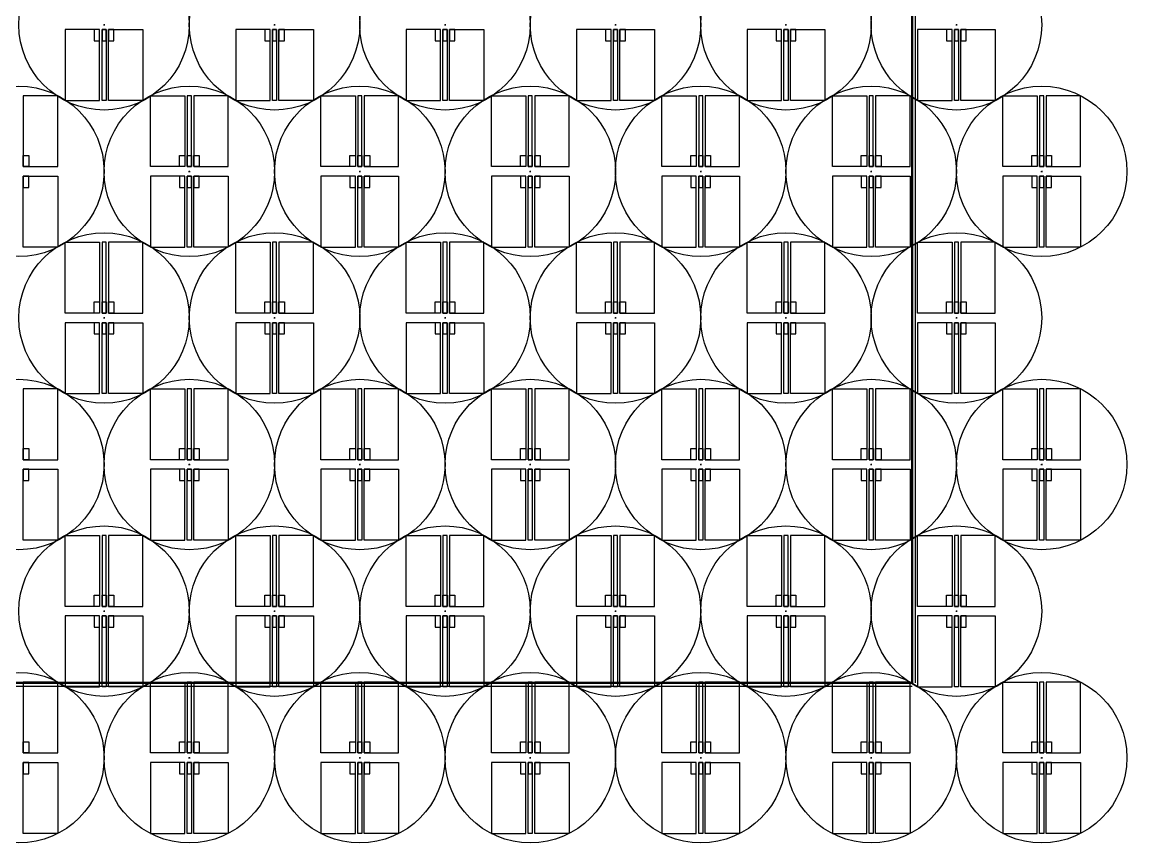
# Model space of a CAD drawing. Extents: x 1705 to 2425, y 722 to 1043.
# Drawn here: x 2263.1 to 2425.1, y 773.9 to 894.3 of the extents above; entities that cross this region are included whole.
import ezdxf

# ---------------------------------------------------------------- set-up
doc = ezdxf.new("R2010")
doc.units = 0
doc.header["$LTSCALE"] = 0.2
for name, color, linetype in [('Bemassung', 5, 'CONTINUOUS'), ('Layout', 7, 'CONTINUOUS'), ('Platine', 6, 'CONTINUOUS')]:
    doc.layers.add(name, color=color, linetype=linetype)

msp = doc.modelspace()

# ---------------------------------------------------------------- linework, layer by layer
at = {"layer": 'Bemassung'}
for centre in [(2275.1, 893.9), (2300.1, 893.9), (2325.1, 893.9), (2350.1, 893.9), (2375.1, 893.9), (2400.1, 893.9), (2262.6, 872.4), (2287.6, 872.4), (2312.6, 872.4), (2337.6, 872.4), (2362.6, 872.4), (2387.6, 872.4), (2412.6, 872.4), (2275.1, 850.9), (2300.1, 850.9), (2325.1, 850.9), (2350.1, 850.9), (2375.1, 850.9), (2400.1, 850.9), (2262.6, 829.4), (2287.6, 829.4), (2312.6, 829.4), (2337.6, 829.4), (2362.6, 829.4), (2387.6, 829.4), (2412.6, 829.4), (2275.1, 807.9), (2300.1, 807.9), (2325.1, 807.9), (2350.1, 807.9), (2375.1, 807.9), (2400.1, 807.9), (2262.6, 786.4), (2287.6, 786.4), (2312.6, 786.4), (2337.6, 786.4), (2362.6, 786.4), (2387.6, 786.4), (2412.6, 786.4)]:
    msp.add_circle(centre, 12.5, dxfattribs=at)
at = {"layer": 'Layout'}
for p, q in [((2275, 893.9), (2275.2, 893.9)), ((2275.1, 894), (2275.1, 893.8)), ((2300, 893.9), (2300.2, 893.9)), ((2300.1, 894), (2300.1, 893.8)), ((2325, 893.9), (2325.2, 893.9)), ((2325.1, 894), (2325.1, 893.8)), ((2350, 893.9), (2350.2, 893.9)), ((2350.1, 894), (2350.1, 893.8)), ((2375, 893.9), (2375.2, 893.9)), ((2375.1, 894), (2375.1, 893.8)), ((2400, 893.9), (2400.2, 893.9)), ((2400.1, 894), (2400.1, 893.8)), ((2287.5, 872.4), (2287.7, 872.4)), ((2287.6, 872.5), (2287.6, 872.3)), ((2312.5, 872.4), (2312.7, 872.4)), ((2312.6, 872.5), (2312.6, 872.3)), ((2337.5, 872.4), (2337.7, 872.4)), ((2337.6, 872.5), (2337.6, 872.3)), ((2362.5, 872.4), (2362.7, 872.4)), ((2362.6, 872.5), (2362.6, 872.3)), ((2387.5, 872.4), (2387.7, 872.4)), ((2387.6, 872.5), (2387.6, 872.3)), ((2412.5, 872.4), (2412.7, 872.4)), ((2412.6, 872.5), (2412.6, 872.3)), ((2275, 850.9), (2275.2, 850.9)), ((2275.1, 851), (2275.1, 850.8)), ((2300, 850.9), (2300.2, 850.9)), ((2300.1, 851), (2300.1, 850.8)), ((2325, 850.9), (2325.2, 850.9)), ((2325.1, 851), (2325.1, 850.8)), ((2350, 850.9), (2350.2, 850.9)), ((2350.1, 851), (2350.1, 850.8)), ((2375, 850.9), (2375.2, 850.9)), ((2375.1, 851), (2375.1, 850.8)), ((2400, 850.9), (2400.2, 850.9)), ((2400.1, 851), (2400.1, 850.8)), ((2287.5, 829.4), (2287.7, 829.4)), ((2287.6, 829.5), (2287.6, 829.3)), ((2312.5, 829.4), (2312.7, 829.4)), ((2312.6, 829.5), (2312.6, 829.3)), ((2337.5, 829.4), (2337.7, 829.4)), ((2337.6, 829.5), (2337.6, 829.3)), ((2362.5, 829.4), (2362.7, 829.4)), ((2362.6, 829.5), (2362.6, 829.3)), ((2387.5, 829.4), (2387.7, 829.4)), ((2387.6, 829.5), (2387.6, 829.3)), ((2412.5, 829.4), (2412.7, 829.4)), ((2412.6, 829.5), (2412.6, 829.3)), ((2275, 807.9), (2275.2, 807.9)), ((2275.1, 808), (2275.1, 807.8)), ((2300, 807.9), (2300.2, 807.9)), ((2300.1, 808), (2300.1, 807.8)), ((2325, 807.9), (2325.2, 807.9)), ((2325.1, 808), (2325.1, 807.8)), ((2350, 807.9), (2350.2, 807.9)), ((2350.1, 808), (2350.1, 807.8)), ((2375, 807.9), (2375.2, 807.9)), ((2375.1, 808), (2375.1, 807.8)), ((2400, 807.9), (2400.2, 807.9)), ((2400.1, 808), (2400.1, 807.8)), ((2287.5, 786.4), (2287.7, 786.4)), ((2287.6, 786.5), (2287.6, 786.3)), ((2312.5, 786.4), (2312.7, 786.4)), ((2312.6, 786.5), (2312.6, 786.3)), ((2337.5, 786.4), (2337.7, 786.4)), ((2337.6, 786.5), (2337.6, 786.3)), ((2362.5, 786.4), (2362.7, 786.4)), ((2362.6, 786.5), (2362.6, 786.3)), ((2387.5, 786.4), (2387.7, 786.4)), ((2387.6, 786.5), (2387.6, 786.3)), ((2412.5, 786.4), (2412.7, 786.4)), ((2412.6, 786.5), (2412.6, 786.3))]:
    msp.add_line(p, q, dxfattribs=at)
for points in [[(2274.45, 893.2), (2269.4, 893.2), (2269.4, 882.8), (2274.45, 882.8)], [(2273.65, 891.55), (2274.45, 891.55), (2274.45, 893.2), (2273.65, 893.2)], [(2274.8, 891.55), (2275.4, 891.55), (2275.4, 893.2), (2274.8, 893.2)], [(2274.8, 893.2), (2275.4, 893.2), (2275.4, 882.8), (2274.8, 882.8)], [(2275.75, 891.55), (2276.55, 891.55), (2276.55, 893.2), (2275.75, 893.2)], [(2275.75, 893.2), (2280.8, 893.2), (2280.8, 882.8), (2275.75, 882.8)], [(2299.45, 893.2), (2294.4, 893.2), (2294.4, 882.8), (2299.45, 882.8)], [(2298.65, 891.55), (2299.45, 891.55), (2299.45, 893.2), (2298.65, 893.2)], [(2299.8, 891.55), (2300.4, 891.55), (2300.4, 893.2), (2299.8, 893.2)], [(2299.8, 893.2), (2300.4, 893.2), (2300.4, 882.8), (2299.8, 882.8)], [(2300.75, 891.55), (2301.55, 891.55), (2301.55, 893.2), (2300.75, 893.2)], [(2300.75, 893.2), (2305.8, 893.2), (2305.8, 882.8), (2300.75, 882.8)], [(2324.45, 893.2), (2319.4, 893.2), (2319.4, 882.8), (2324.45, 882.8)], [(2323.65, 891.55), (2324.45, 891.55), (2324.45, 893.2), (2323.65, 893.2)], [(2324.8, 891.55), (2325.4, 891.55), (2325.4, 893.2), (2324.8, 893.2)], [(2324.8, 893.2), (2325.4, 893.2), (2325.4, 882.8), (2324.8, 882.8)], [(2325.75, 891.55), (2326.55, 891.55), (2326.55, 893.2), (2325.75, 893.2)], [(2325.75, 893.2), (2330.8, 893.2), (2330.8, 882.8), (2325.75, 882.8)], [(2349.45, 893.2), (2344.4, 893.2), (2344.4, 882.8), (2349.45, 882.8)], [(2348.65, 891.55), (2349.45, 891.55), (2349.45, 893.2), (2348.65, 893.2)], [(2349.8, 891.55), (2350.4, 891.55), (2350.4, 893.2), (2349.8, 893.2)], [(2349.8, 893.2), (2350.4, 893.2), (2350.4, 882.8), (2349.8, 882.8)], [(2350.75, 891.55), (2351.55, 891.55), (2351.55, 893.2), (2350.75, 893.2)], [(2350.75, 893.2), (2355.8, 893.2), (2355.8, 882.8), (2350.75, 882.8)], [(2374.45, 893.2), (2369.4, 893.2), (2369.4, 882.8), (2374.45, 882.8)], [(2373.65, 891.55), (2374.45, 891.55), (2374.45, 893.2), (2373.65, 893.2)], [(2374.8, 891.55), (2375.4, 891.55), (2375.4, 893.2), (2374.8, 893.2)], [(2374.8, 893.2), (2375.4, 893.2), (2375.4, 882.8), (2374.8, 882.8)], [(2375.75, 891.55), (2376.55, 891.55), (2376.55, 893.2), (2375.75, 893.2)], [(2375.75, 893.2), (2380.8, 893.2), (2380.8, 882.8), (2375.75, 882.8)], [(2399.45, 893.2), (2394.4, 893.2), (2394.4, 882.8), (2399.45, 882.8)], [(2398.65, 891.55), (2399.45, 891.55), (2399.45, 893.2), (2398.65, 893.2)], [(2399.8, 891.55), (2400.4, 891.55), (2400.4, 893.2), (2399.8, 893.2)], [(2399.8, 893.2), (2400.4, 893.2), (2400.4, 882.8), (2399.8, 882.8)], [(2400.75, 891.55), (2401.55, 891.55), (2401.55, 893.2), (2400.75, 893.2)], [(2400.75, 893.2), (2405.8, 893.2), (2405.8, 882.8), (2400.75, 882.8)], [(2263.25, 873.1), (2268.3, 873.1), (2268.3, 883.5), (2263.25, 883.5)], [(2286.95, 873.1), (2281.9, 873.1), (2281.9, 883.5), (2286.95, 883.5)], [(2287.3, 873.1), (2287.9, 873.1), (2287.9, 883.5), (2287.3, 883.5)], [(2288.25, 873.1), (2293.3, 873.1), (2293.3, 883.5), (2288.25, 883.5)], [(2311.95, 873.1), (2306.9, 873.1), (2306.9, 883.5), (2311.95, 883.5)], [(2312.3, 873.1), (2312.9, 873.1), (2312.9, 883.5), (2312.3, 883.5)], [(2313.25, 873.1), (2318.3, 873.1), (2318.3, 883.5), (2313.25, 883.5)], [(2336.95, 873.1), (2331.9, 873.1), (2331.9, 883.5), (2336.95, 883.5)], [(2337.3, 873.1), (2337.9, 873.1), (2337.9, 883.5), (2337.3, 883.5)], [(2338.25, 873.1), (2343.3, 873.1), (2343.3, 883.5), (2338.25, 883.5)], [(2361.95, 873.1), (2356.9, 873.1), (2356.9, 883.5), (2361.95, 883.5)], [(2362.3, 873.1), (2362.9, 873.1), (2362.9, 883.5), (2362.3, 883.5)], [(2363.25, 873.1), (2368.3, 873.1), (2368.3, 883.5), (2363.25, 883.5)], [(2386.95, 873.1), (2381.9, 873.1), (2381.9, 883.5), (2386.95, 883.5)], [(2387.3, 873.1), (2387.9, 873.1), (2387.9, 883.5), (2387.3, 883.5)], [(2388.25, 873.1), (2393.3, 873.1), (2393.3, 883.5), (2388.25, 883.5)], [(2411.95, 873.1), (2406.9, 873.1), (2406.9, 883.5), (2411.95, 883.5)], [(2412.3, 873.1), (2412.9, 873.1), (2412.9, 883.5), (2412.3, 883.5)], [(2413.25, 873.1), (2418.3, 873.1), (2418.3, 883.5), (2413.25, 883.5)], [(2263.25, 874.75), (2264.05, 874.75), (2264.05, 873.1), (2263.25, 873.1)], [(2286.15, 874.75), (2286.95, 874.75), (2286.95, 873.1), (2286.15, 873.1)], [(2287.3, 874.75), (2287.9, 874.75), (2287.9, 873.1), (2287.3, 873.1)], [(2288.25, 874.75), (2289.05, 874.75), (2289.05, 873.1), (2288.25, 873.1)], [(2311.15, 874.75), (2311.95, 874.75), (2311.95, 873.1), (2311.15, 873.1)], [(2312.3, 874.75), (2312.9, 874.75), (2312.9, 873.1), (2312.3, 873.1)], [(2313.25, 874.75), (2314.05, 874.75), (2314.05, 873.1), (2313.25, 873.1)], [(2336.15, 874.75), (2336.95, 874.75), (2336.95, 873.1), (2336.15, 873.1)], [(2337.3, 874.75), (2337.9, 874.75), (2337.9, 873.1), (2337.3, 873.1)], [(2338.25, 874.75), (2339.05, 874.75), (2339.05, 873.1), (2338.25, 873.1)], [(2361.15, 874.75), (2361.95, 874.75), (2361.95, 873.1), (2361.15, 873.1)], [(2362.3, 874.75), (2362.9, 874.75), (2362.9, 873.1), (2362.3, 873.1)], [(2363.25, 874.75), (2364.05, 874.75), (2364.05, 873.1), (2363.25, 873.1)], [(2386.15, 874.75), (2386.95, 874.75), (2386.95, 873.1), (2386.15, 873.1)], [(2387.3, 874.75), (2387.9, 874.75), (2387.9, 873.1), (2387.3, 873.1)], [(2388.25, 874.75), (2389.05, 874.75), (2389.05, 873.1), (2388.25, 873.1)], [(2411.15, 874.75), (2411.95, 874.75), (2411.95, 873.1), (2411.15, 873.1)], [(2412.3, 874.75), (2412.9, 874.75), (2412.9, 873.1), (2412.3, 873.1)], [(2413.25, 874.75), (2414.05, 874.75), (2414.05, 873.1), (2413.25, 873.1)], [(2263.25, 870.05), (2264.05, 870.05), (2264.05, 871.7), (2263.25, 871.7)], [(2263.25, 871.7), (2268.3, 871.7), (2268.3, 861.3), (2263.25, 861.3)], [(2286.95, 871.7), (2281.9, 871.7), (2281.9, 861.3), (2286.95, 861.3)], [(2286.15, 870.05), (2286.95, 870.05), (2286.95, 871.7), (2286.15, 871.7)], [(2287.3, 870.05), (2287.9, 870.05), (2287.9, 871.7), (2287.3, 871.7)], [(2287.3, 871.7), (2287.9, 871.7), (2287.9, 861.3), (2287.3, 861.3)], [(2288.25, 870.05), (2289.05, 870.05), (2289.05, 871.7), (2288.25, 871.7)], [(2288.25, 871.7), (2293.3, 871.7), (2293.3, 861.3), (2288.25, 861.3)], [(2311.95, 871.7), (2306.9, 871.7), (2306.9, 861.3), (2311.95, 861.3)], [(2311.15, 870.05), (2311.95, 870.05), (2311.95, 871.7), (2311.15, 871.7)], [(2312.3, 870.05), (2312.9, 870.05), (2312.9, 871.7), (2312.3, 871.7)], [(2312.3, 871.7), (2312.9, 871.7), (2312.9, 861.3), (2312.3, 861.3)], [(2313.25, 870.05), (2314.05, 870.05), (2314.05, 871.7), (2313.25, 871.7)], [(2313.25, 871.7), (2318.3, 871.7), (2318.3, 861.3), (2313.25, 861.3)], [(2336.95, 871.7), (2331.9, 871.7), (2331.9, 861.3), (2336.95, 861.3)], [(2336.15, 870.05), (2336.95, 870.05), (2336.95, 871.7), (2336.15, 871.7)], [(2337.3, 870.05), (2337.9, 870.05), (2337.9, 871.7), (2337.3, 871.7)], [(2337.3, 871.7), (2337.9, 871.7), (2337.9, 861.3), (2337.3, 861.3)], [(2338.25, 870.05), (2339.05, 870.05), (2339.05, 871.7), (2338.25, 871.7)], [(2338.25, 871.7), (2343.3, 871.7), (2343.3, 861.3), (2338.25, 861.3)], [(2361.95, 871.7), (2356.9, 871.7), (2356.9, 861.3), (2361.95, 861.3)], [(2361.15, 870.05), (2361.95, 870.05), (2361.95, 871.7), (2361.15, 871.7)], [(2362.3, 870.05), (2362.9, 870.05), (2362.9, 871.7), (2362.3, 871.7)], [(2362.3, 871.7), (2362.9, 871.7), (2362.9, 861.3), (2362.3, 861.3)], [(2363.25, 870.05), (2364.05, 870.05), (2364.05, 871.7), (2363.25, 871.7)], [(2363.25, 871.7), (2368.3, 871.7), (2368.3, 861.3), (2363.25, 861.3)], [(2386.95, 871.7), (2381.9, 871.7), (2381.9, 861.3), (2386.95, 861.3)], [(2386.15, 870.05), (2386.95, 870.05), (2386.95, 871.7), (2386.15, 871.7)], [(2387.3, 870.05), (2387.9, 870.05), (2387.9, 871.7), (2387.3, 871.7)], [(2387.3, 871.7), (2387.9, 871.7), (2387.9, 861.3), (2387.3, 861.3)], [(2388.25, 870.05), (2389.05, 870.05), (2389.05, 871.7), (2388.25, 871.7)], [(2388.25, 871.7), (2393.3, 871.7), (2393.3, 861.3), (2388.25, 861.3)], [(2411.95, 871.7), (2406.9, 871.7), (2406.9, 861.3), (2411.95, 861.3)], [(2411.15, 870.05), (2411.95, 870.05), (2411.95, 871.7), (2411.15, 871.7)], [(2412.3, 870.05), (2412.9, 870.05), (2412.9, 871.7), (2412.3, 871.7)], [(2412.3, 871.7), (2412.9, 871.7), (2412.9, 861.3), (2412.3, 861.3)], [(2413.25, 870.05), (2414.05, 870.05), (2414.05, 871.7), (2413.25, 871.7)], [(2413.25, 871.7), (2418.3, 871.7), (2418.3, 861.3), (2413.25, 861.3)], [(2274.45, 851.6), (2269.4, 851.6), (2269.4, 862), (2274.45, 862)], [(2274.8, 851.6), (2275.4, 851.6), (2275.4, 862), (2274.8, 862)], [(2275.75, 851.6), (2280.8, 851.6), (2280.8, 862), (2275.75, 862)], [(2299.45, 851.6), (2294.4, 851.6), (2294.4, 862), (2299.45, 862)], [(2299.8, 851.6), (2300.4, 851.6), (2300.4, 862), (2299.8, 862)], [(2300.75, 851.6), (2305.8, 851.6), (2305.8, 862), (2300.75, 862)], [(2324.45, 851.6), (2319.4, 851.6), (2319.4, 862), (2324.45, 862)], [(2324.8, 851.6), (2325.4, 851.6), (2325.4, 862), (2324.8, 862)], [(2325.75, 851.6), (2330.8, 851.6), (2330.8, 862), (2325.75, 862)], [(2349.45, 851.6), (2344.4, 851.6), (2344.4, 862), (2349.45, 862)], [(2349.8, 851.6), (2350.4, 851.6), (2350.4, 862), (2349.8, 862)], [(2350.75, 851.6), (2355.8, 851.6), (2355.8, 862), (2350.75, 862)], [(2374.45, 851.6), (2369.4, 851.6), (2369.4, 862), (2374.45, 862)], [(2374.8, 851.6), (2375.4, 851.6), (2375.4, 862), (2374.8, 862)], [(2375.75, 851.6), (2380.8, 851.6), (2380.8, 862), (2375.75, 862)], [(2399.45, 851.6), (2394.4, 851.6), (2394.4, 862), (2399.45, 862)], [(2399.8, 851.6), (2400.4, 851.6), (2400.4, 862), (2399.8, 862)], [(2400.75, 851.6), (2405.8, 851.6), (2405.8, 862), (2400.75, 862)], [(2273.65, 853.25), (2274.45, 853.25), (2274.45, 851.6), (2273.65, 851.6)], [(2274.8, 853.25), (2275.4, 853.25), (2275.4, 851.6), (2274.8, 851.6)], [(2275.75, 853.25), (2276.55, 853.25), (2276.55, 851.6), (2275.75, 851.6)], [(2298.65, 853.25), (2299.45, 853.25), (2299.45, 851.6), (2298.65, 851.6)], [(2299.8, 853.25), (2300.4, 853.25), (2300.4, 851.6), (2299.8, 851.6)], [(2300.75, 853.25), (2301.55, 853.25), (2301.55, 851.6), (2300.75, 851.6)], [(2323.65, 853.25), (2324.45, 853.25), (2324.45, 851.6), (2323.65, 851.6)], [(2324.8, 853.25), (2325.4, 853.25), (2325.4, 851.6), (2324.8, 851.6)], [(2325.75, 853.25), (2326.55, 853.25), (2326.55, 851.6), (2325.75, 851.6)], [(2348.65, 853.25), (2349.45, 853.25), (2349.45, 851.6), (2348.65, 851.6)], [(2349.8, 853.25), (2350.4, 853.25), (2350.4, 851.6), (2349.8, 851.6)], [(2350.75, 853.25), (2351.55, 853.25), (2351.55, 851.6), (2350.75, 851.6)], [(2373.65, 853.25), (2374.45, 853.25), (2374.45, 851.6), (2373.65, 851.6)], [(2374.8, 853.25), (2375.4, 853.25), (2375.4, 851.6), (2374.8, 851.6)], [(2375.75, 853.25), (2376.55, 853.25), (2376.55, 851.6), (2375.75, 851.6)], [(2398.65, 853.25), (2399.45, 853.25), (2399.45, 851.6), (2398.65, 851.6)], [(2399.8, 853.25), (2400.4, 853.25), (2400.4, 851.6), (2399.8, 851.6)], [(2400.75, 853.25), (2401.55, 853.25), (2401.55, 851.6), (2400.75, 851.6)], [(2274.45, 850.2), (2269.4, 850.2), (2269.4, 839.8), (2274.45, 839.8)], [(2273.65, 848.55), (2274.45, 848.55), (2274.45, 850.2), (2273.65, 850.2)], [(2274.8, 848.55), (2275.4, 848.55), (2275.4, 850.2), (2274.8, 850.2)], [(2274.8, 850.2), (2275.4, 850.2), (2275.4, 839.8), (2274.8, 839.8)], [(2275.75, 848.55), (2276.55, 848.55), (2276.55, 850.2), (2275.75, 850.2)], [(2275.75, 850.2), (2280.8, 850.2), (2280.8, 839.8), (2275.75, 839.8)], [(2299.45, 850.2), (2294.4, 850.2), (2294.4, 839.8), (2299.45, 839.8)], [(2298.65, 848.55), (2299.45, 848.55), (2299.45, 850.2), (2298.65, 850.2)], [(2299.8, 848.55), (2300.4, 848.55), (2300.4, 850.2), (2299.8, 850.2)], [(2299.8, 850.2), (2300.4, 850.2), (2300.4, 839.8), (2299.8, 839.8)], [(2300.75, 848.55), (2301.55, 848.55), (2301.55, 850.2), (2300.75, 850.2)], [(2300.75, 850.2), (2305.8, 850.2), (2305.8, 839.8), (2300.75, 839.8)], [(2324.45, 850.2), (2319.4, 850.2), (2319.4, 839.8), (2324.45, 839.8)], [(2323.65, 848.55), (2324.45, 848.55), (2324.45, 850.2), (2323.65, 850.2)], [(2324.8, 848.55), (2325.4, 848.55), (2325.4, 850.2), (2324.8, 850.2)], [(2324.8, 850.2), (2325.4, 850.2), (2325.4, 839.8), (2324.8, 839.8)], [(2325.75, 848.55), (2326.55, 848.55), (2326.55, 850.2), (2325.75, 850.2)], [(2325.75, 850.2), (2330.8, 850.2), (2330.8, 839.8), (2325.75, 839.8)], [(2349.45, 850.2), (2344.4, 850.2), (2344.4, 839.8), (2349.45, 839.8)], [(2348.65, 848.55), (2349.45, 848.55), (2349.45, 850.2), (2348.65, 850.2)], [(2349.8, 848.55), (2350.4, 848.55), (2350.4, 850.2), (2349.8, 850.2)], [(2349.8, 850.2), (2350.4, 850.2), (2350.4, 839.8), (2349.8, 839.8)], [(2350.75, 848.55), (2351.55, 848.55), (2351.55, 850.2), (2350.75, 850.2)], [(2350.75, 850.2), (2355.8, 850.2), (2355.8, 839.8), (2350.75, 839.8)], [(2374.45, 850.2), (2369.4, 850.2), (2369.4, 839.8), (2374.45, 839.8)], [(2373.65, 848.55), (2374.45, 848.55), (2374.45, 850.2), (2373.65, 850.2)], [(2374.8, 848.55), (2375.4, 848.55), (2375.4, 850.2), (2374.8, 850.2)], [(2374.8, 850.2), (2375.4, 850.2), (2375.4, 839.8), (2374.8, 839.8)], [(2375.75, 848.55), (2376.55, 848.55), (2376.55, 850.2), (2375.75, 850.2)], [(2375.75, 850.2), (2380.8, 850.2), (2380.8, 839.8), (2375.75, 839.8)], [(2399.45, 850.2), (2394.4, 850.2), (2394.4, 839.8), (2399.45, 839.8)], [(2398.65, 848.55), (2399.45, 848.55), (2399.45, 850.2), (2398.65, 850.2)], [(2399.8, 848.55), (2400.4, 848.55), (2400.4, 850.2), (2399.8, 850.2)], [(2399.8, 850.2), (2400.4, 850.2), (2400.4, 839.8), (2399.8, 839.8)], [(2400.75, 848.55), (2401.55, 848.55), (2401.55, 850.2), (2400.75, 850.2)], [(2400.75, 850.2), (2405.8, 850.2), (2405.8, 839.8), (2400.75, 839.8)], [(2263.25, 830.1), (2268.3, 830.1), (2268.3, 840.5), (2263.25, 840.5)], [(2286.95, 830.1), (2281.9, 830.1), (2281.9, 840.5), (2286.95, 840.5)], [(2287.3, 830.1), (2287.9, 830.1), (2287.9, 840.5), (2287.3, 840.5)], [(2288.25, 830.1), (2293.3, 830.1), (2293.3, 840.5), (2288.25, 840.5)], [(2311.95, 830.1), (2306.9, 830.1), (2306.9, 840.5), (2311.95, 840.5)], [(2312.3, 830.1), (2312.9, 830.1), (2312.9, 840.5), (2312.3, 840.5)], [(2313.25, 830.1), (2318.3, 830.1), (2318.3, 840.5), (2313.25, 840.5)], [(2336.95, 830.1), (2331.9, 830.1), (2331.9, 840.5), (2336.95, 840.5)], [(2337.3, 830.1), (2337.9, 830.1), (2337.9, 840.5), (2337.3, 840.5)], [(2338.25, 830.1), (2343.3, 830.1), (2343.3, 840.5), (2338.25, 840.5)], [(2361.95, 830.1), (2356.9, 830.1), (2356.9, 840.5), (2361.95, 840.5)], [(2362.3, 830.1), (2362.9, 830.1), (2362.9, 840.5), (2362.3, 840.5)], [(2363.25, 830.1), (2368.3, 830.1), (2368.3, 840.5), (2363.25, 840.5)], [(2386.95, 830.1), (2381.9, 830.1), (2381.9, 840.5), (2386.95, 840.5)], [(2387.3, 830.1), (2387.9, 830.1), (2387.9, 840.5), (2387.3, 840.5)], [(2388.25, 830.1), (2393.3, 830.1), (2393.3, 840.5), (2388.25, 840.5)], [(2411.95, 830.1), (2406.9, 830.1), (2406.9, 840.5), (2411.95, 840.5)], [(2412.3, 830.1), (2412.9, 830.1), (2412.9, 840.5), (2412.3, 840.5)], [(2413.25, 830.1), (2418.3, 830.1), (2418.3, 840.5), (2413.25, 840.5)], [(2263.25, 831.75), (2264.05, 831.75), (2264.05, 830.1), (2263.25, 830.1)], [(2286.15, 831.75), (2286.95, 831.75), (2286.95, 830.1), (2286.15, 830.1)], [(2287.3, 831.75), (2287.9, 831.75), (2287.9, 830.1), (2287.3, 830.1)], [(2288.25, 831.75), (2289.05, 831.75), (2289.05, 830.1), (2288.25, 830.1)], [(2311.15, 831.75), (2311.95, 831.75), (2311.95, 830.1), (2311.15, 830.1)], [(2312.3, 831.75), (2312.9, 831.75), (2312.9, 830.1), (2312.3, 830.1)], [(2313.25, 831.75), (2314.05, 831.75), (2314.05, 830.1), (2313.25, 830.1)], [(2336.15, 831.75), (2336.95, 831.75), (2336.95, 830.1), (2336.15, 830.1)], [(2337.3, 831.75), (2337.9, 831.75), (2337.9, 830.1), (2337.3, 830.1)], [(2338.25, 831.75), (2339.05, 831.75), (2339.05, 830.1), (2338.25, 830.1)], [(2361.15, 831.75), (2361.95, 831.75), (2361.95, 830.1), (2361.15, 830.1)], [(2362.3, 831.75), (2362.9, 831.75), (2362.9, 830.1), (2362.3, 830.1)], [(2363.25, 831.75), (2364.05, 831.75), (2364.05, 830.1), (2363.25, 830.1)], [(2386.15, 831.75), (2386.95, 831.75), (2386.95, 830.1), (2386.15, 830.1)], [(2387.3, 831.75), (2387.9, 831.75), (2387.9, 830.1), (2387.3, 830.1)], [(2388.25, 831.75), (2389.05, 831.75), (2389.05, 830.1), (2388.25, 830.1)], [(2411.15, 831.75), (2411.95, 831.75), (2411.95, 830.1), (2411.15, 830.1)], [(2412.3, 831.75), (2412.9, 831.75), (2412.9, 830.1), (2412.3, 830.1)], [(2413.25, 831.75), (2414.05, 831.75), (2414.05, 830.1), (2413.25, 830.1)], [(2263.25, 827.05), (2264.05, 827.05), (2264.05, 828.7), (2263.25, 828.7)], [(2263.25, 828.7), (2268.3, 828.7), (2268.3, 818.3), (2263.25, 818.3)], [(2286.95, 828.7), (2281.9, 828.7), (2281.9, 818.3), (2286.95, 818.3)], [(2286.15, 827.05), (2286.95, 827.05), (2286.95, 828.7), (2286.15, 828.7)], [(2287.3, 827.05), (2287.9, 827.05), (2287.9, 828.7), (2287.3, 828.7)], [(2287.3, 828.7), (2287.9, 828.7), (2287.9, 818.3), (2287.3, 818.3)], [(2288.25, 827.05), (2289.05, 827.05), (2289.05, 828.7), (2288.25, 828.7)], [(2288.25, 828.7), (2293.3, 828.7), (2293.3, 818.3), (2288.25, 818.3)], [(2311.95, 828.7), (2306.9, 828.7), (2306.9, 818.3), (2311.95, 818.3)], [(2311.15, 827.05), (2311.95, 827.05), (2311.95, 828.7), (2311.15, 828.7)], [(2312.3, 827.05), (2312.9, 827.05), (2312.9, 828.7), (2312.3, 828.7)], [(2312.3, 828.7), (2312.9, 828.7), (2312.9, 818.3), (2312.3, 818.3)], [(2313.25, 827.05), (2314.05, 827.05), (2314.05, 828.7), (2313.25, 828.7)], [(2313.25, 828.7), (2318.3, 828.7), (2318.3, 818.3), (2313.25, 818.3)], [(2336.95, 828.7), (2331.9, 828.7), (2331.9, 818.3), (2336.95, 818.3)], [(2336.15, 827.05), (2336.95, 827.05), (2336.95, 828.7), (2336.15, 828.7)], [(2337.3, 827.05), (2337.9, 827.05), (2337.9, 828.7), (2337.3, 828.7)], [(2337.3, 828.7), (2337.9, 828.7), (2337.9, 818.3), (2337.3, 818.3)], [(2338.25, 827.05), (2339.05, 827.05), (2339.05, 828.7), (2338.25, 828.7)], [(2338.25, 828.7), (2343.3, 828.7), (2343.3, 818.3), (2338.25, 818.3)], [(2361.95, 828.7), (2356.9, 828.7), (2356.9, 818.3), (2361.95, 818.3)], [(2361.15, 827.05), (2361.95, 827.05), (2361.95, 828.7), (2361.15, 828.7)], [(2362.3, 827.05), (2362.9, 827.05), (2362.9, 828.7), (2362.3, 828.7)], [(2362.3, 828.7), (2362.9, 828.7), (2362.9, 818.3), (2362.3, 818.3)], [(2363.25, 827.05), (2364.05, 827.05), (2364.05, 828.7), (2363.25, 828.7)], [(2363.25, 828.7), (2368.3, 828.7), (2368.3, 818.3), (2363.25, 818.3)], [(2386.95, 828.7), (2381.9, 828.7), (2381.9, 818.3), (2386.95, 818.3)], [(2386.15, 827.05), (2386.95, 827.05), (2386.95, 828.7), (2386.15, 828.7)], [(2387.3, 827.05), (2387.9, 827.05), (2387.9, 828.7), (2387.3, 828.7)], [(2387.3, 828.7), (2387.9, 828.7), (2387.9, 818.3), (2387.3, 818.3)], [(2388.25, 827.05), (2389.05, 827.05), (2389.05, 828.7), (2388.25, 828.7)], [(2388.25, 828.7), (2393.3, 828.7), (2393.3, 818.3), (2388.25, 818.3)], [(2411.95, 828.7), (2406.9, 828.7), (2406.9, 818.3), (2411.95, 818.3)], [(2411.15, 827.05), (2411.95, 827.05), (2411.95, 828.7), (2411.15, 828.7)], [(2412.3, 827.05), (2412.9, 827.05), (2412.9, 828.7), (2412.3, 828.7)], [(2412.3, 828.7), (2412.9, 828.7), (2412.9, 818.3), (2412.3, 818.3)], [(2413.25, 827.05), (2414.05, 827.05), (2414.05, 828.7), (2413.25, 828.7)], [(2413.25, 828.7), (2418.3, 828.7), (2418.3, 818.3), (2413.25, 818.3)], [(2274.45, 808.6), (2269.4, 808.6), (2269.4, 819), (2274.45, 819)], [(2274.8, 808.6), (2275.4, 808.6), (2275.4, 819), (2274.8, 819)], [(2275.75, 808.6), (2280.8, 808.6), (2280.8, 819), (2275.75, 819)], [(2299.45, 808.6), (2294.4, 808.6), (2294.4, 819), (2299.45, 819)], [(2299.8, 808.6), (2300.4, 808.6), (2300.4, 819), (2299.8, 819)], [(2300.75, 808.6), (2305.8, 808.6), (2305.8, 819), (2300.75, 819)], [(2324.45, 808.6), (2319.4, 808.6), (2319.4, 819), (2324.45, 819)], [(2324.8, 808.6), (2325.4, 808.6), (2325.4, 819), (2324.8, 819)], [(2325.75, 808.6), (2330.8, 808.6), (2330.8, 819), (2325.75, 819)], [(2349.45, 808.6), (2344.4, 808.6), (2344.4, 819), (2349.45, 819)], [(2349.8, 808.6), (2350.4, 808.6), (2350.4, 819), (2349.8, 819)], [(2350.75, 808.6), (2355.8, 808.6), (2355.8, 819), (2350.75, 819)], [(2374.45, 808.6), (2369.4, 808.6), (2369.4, 819), (2374.45, 819)], [(2374.8, 808.6), (2375.4, 808.6), (2375.4, 819), (2374.8, 819)], [(2375.75, 808.6), (2380.8, 808.6), (2380.8, 819), (2375.75, 819)], [(2399.45, 808.6), (2394.4, 808.6), (2394.4, 819), (2399.45, 819)], [(2399.8, 808.6), (2400.4, 808.6), (2400.4, 819), (2399.8, 819)], [(2400.75, 808.6), (2405.8, 808.6), (2405.8, 819), (2400.75, 819)], [(2273.65, 810.25), (2274.45, 810.25), (2274.45, 808.6), (2273.65, 808.6)], [(2274.8, 810.25), (2275.4, 810.25), (2275.4, 808.6), (2274.8, 808.6)], [(2275.75, 810.25), (2276.55, 810.25), (2276.55, 808.6), (2275.75, 808.6)], [(2298.65, 810.25), (2299.45, 810.25), (2299.45, 808.6), (2298.65, 808.6)], [(2299.8, 810.25), (2300.4, 810.25), (2300.4, 808.6), (2299.8, 808.6)], [(2300.75, 810.25), (2301.55, 810.25), (2301.55, 808.6), (2300.75, 808.6)], [(2323.65, 810.25), (2324.45, 810.25), (2324.45, 808.6), (2323.65, 808.6)], [(2324.8, 810.25), (2325.4, 810.25), (2325.4, 808.6), (2324.8, 808.6)], [(2325.75, 810.25), (2326.55, 810.25), (2326.55, 808.6), (2325.75, 808.6)], [(2348.65, 810.25), (2349.45, 810.25), (2349.45, 808.6), (2348.65, 808.6)], [(2349.8, 810.25), (2350.4, 810.25), (2350.4, 808.6), (2349.8, 808.6)], [(2350.75, 810.25), (2351.55, 810.25), (2351.55, 808.6), (2350.75, 808.6)], [(2373.65, 810.25), (2374.45, 810.25), (2374.45, 808.6), (2373.65, 808.6)], [(2374.8, 810.25), (2375.4, 810.25), (2375.4, 808.6), (2374.8, 808.6)], [(2375.75, 810.25), (2376.55, 810.25), (2376.55, 808.6), (2375.75, 808.6)], [(2398.65, 810.25), (2399.45, 810.25), (2399.45, 808.6), (2398.65, 808.6)], [(2399.8, 810.25), (2400.4, 810.25), (2400.4, 808.6), (2399.8, 808.6)], [(2400.75, 810.25), (2401.55, 810.25), (2401.55, 808.6), (2400.75, 808.6)], [(2274.45, 807.2), (2269.4, 807.2), (2269.4, 796.8), (2274.45, 796.8)], [(2273.65, 805.55), (2274.45, 805.55), (2274.45, 807.2), (2273.65, 807.2)], [(2274.8, 805.55), (2275.4, 805.55), (2275.4, 807.2), (2274.8, 807.2)], [(2274.8, 807.2), (2275.4, 807.2), (2275.4, 796.8), (2274.8, 796.8)], [(2275.75, 805.55), (2276.55, 805.55), (2276.55, 807.2), (2275.75, 807.2)], [(2275.75, 807.2), (2280.8, 807.2), (2280.8, 796.8), (2275.75, 796.8)], [(2299.45, 807.2), (2294.4, 807.2), (2294.4, 796.8), (2299.45, 796.8)], [(2298.65, 805.55), (2299.45, 805.55), (2299.45, 807.2), (2298.65, 807.2)], [(2299.8, 805.55), (2300.4, 805.55), (2300.4, 807.2), (2299.8, 807.2)], [(2299.8, 807.2), (2300.4, 807.2), (2300.4, 796.8), (2299.8, 796.8)], [(2300.75, 805.55), (2301.55, 805.55), (2301.55, 807.2), (2300.75, 807.2)], [(2300.75, 807.2), (2305.8, 807.2), (2305.8, 796.8), (2300.75, 796.8)], [(2324.45, 807.2), (2319.4, 807.2), (2319.4, 796.8), (2324.45, 796.8)], [(2323.65, 805.55), (2324.45, 805.55), (2324.45, 807.2), (2323.65, 807.2)], [(2324.8, 805.55), (2325.4, 805.55), (2325.4, 807.2), (2324.8, 807.2)], [(2324.8, 807.2), (2325.4, 807.2), (2325.4, 796.8), (2324.8, 796.8)], [(2325.75, 805.55), (2326.55, 805.55), (2326.55, 807.2), (2325.75, 807.2)], [(2325.75, 807.2), (2330.8, 807.2), (2330.8, 796.8), (2325.75, 796.8)], [(2349.45, 807.2), (2344.4, 807.2), (2344.4, 796.8), (2349.45, 796.8)], [(2348.65, 805.55), (2349.45, 805.55), (2349.45, 807.2), (2348.65, 807.2)], [(2349.8, 805.55), (2350.4, 805.55), (2350.4, 807.2), (2349.8, 807.2)], [(2349.8, 807.2), (2350.4, 807.2), (2350.4, 796.8), (2349.8, 796.8)], [(2350.75, 805.55), (2351.55, 805.55), (2351.55, 807.2), (2350.75, 807.2)], [(2350.75, 807.2), (2355.8, 807.2), (2355.8, 796.8), (2350.75, 796.8)], [(2374.45, 807.2), (2369.4, 807.2), (2369.4, 796.8), (2374.45, 796.8)], [(2373.65, 805.55), (2374.45, 805.55), (2374.45, 807.2), (2373.65, 807.2)], [(2374.8, 805.55), (2375.4, 805.55), (2375.4, 807.2), (2374.8, 807.2)], [(2374.8, 807.2), (2375.4, 807.2), (2375.4, 796.8), (2374.8, 796.8)], [(2375.75, 805.55), (2376.55, 805.55), (2376.55, 807.2), (2375.75, 807.2)], [(2375.75, 807.2), (2380.8, 807.2), (2380.8, 796.8), (2375.75, 796.8)], [(2399.45, 807.2), (2394.4, 807.2), (2394.4, 796.8), (2399.45, 796.8)], [(2398.65, 805.55), (2399.45, 805.55), (2399.45, 807.2), (2398.65, 807.2)], [(2399.8, 805.55), (2400.4, 805.55), (2400.4, 807.2), (2399.8, 807.2)], [(2399.8, 807.2), (2400.4, 807.2), (2400.4, 796.8), (2399.8, 796.8)], [(2400.75, 805.55), (2401.55, 805.55), (2401.55, 807.2), (2400.75, 807.2)], [(2400.75, 807.2), (2405.8, 807.2), (2405.8, 796.8), (2400.75, 796.8)], [(2263.25, 787.1), (2268.3, 787.1), (2268.3, 797.5), (2263.25, 797.5)], [(2286.95, 787.1), (2281.9, 787.1), (2281.9, 797.5), (2286.95, 797.5)], [(2287.3, 787.1), (2287.9, 787.1), (2287.9, 797.5), (2287.3, 797.5)], [(2288.25, 787.1), (2293.3, 787.1), (2293.3, 797.5), (2288.25, 797.5)], [(2311.95, 787.1), (2306.9, 787.1), (2306.9, 797.5), (2311.95, 797.5)], [(2312.3, 787.1), (2312.9, 787.1), (2312.9, 797.5), (2312.3, 797.5)], [(2313.25, 787.1), (2318.3, 787.1), (2318.3, 797.5), (2313.25, 797.5)], [(2336.95, 787.1), (2331.9, 787.1), (2331.9, 797.5), (2336.95, 797.5)], [(2337.3, 787.1), (2337.9, 787.1), (2337.9, 797.5), (2337.3, 797.5)], [(2338.25, 787.1), (2343.3, 787.1), (2343.3, 797.5), (2338.25, 797.5)], [(2361.95, 787.1), (2356.9, 787.1), (2356.9, 797.5), (2361.95, 797.5)], [(2362.3, 787.1), (2362.9, 787.1), (2362.9, 797.5), (2362.3, 797.5)], [(2363.25, 787.1), (2368.3, 787.1), (2368.3, 797.5), (2363.25, 797.5)], [(2386.95, 787.1), (2381.9, 787.1), (2381.9, 797.5), (2386.95, 797.5)], [(2387.3, 787.1), (2387.9, 787.1), (2387.9, 797.5), (2387.3, 797.5)], [(2388.25, 787.1), (2393.3, 787.1), (2393.3, 797.5), (2388.25, 797.5)], [(2411.95, 787.1), (2406.9, 787.1), (2406.9, 797.5), (2411.95, 797.5)], [(2412.3, 787.1), (2412.9, 787.1), (2412.9, 797.5), (2412.3, 797.5)], [(2413.25, 787.1), (2418.3, 787.1), (2418.3, 797.5), (2413.25, 797.5)], [(2263.25, 788.75), (2264.05, 788.75), (2264.05, 787.1), (2263.25, 787.1)], [(2286.15, 788.75), (2286.95, 788.75), (2286.95, 787.1), (2286.15, 787.1)], [(2287.3, 788.75), (2287.9, 788.75), (2287.9, 787.1), (2287.3, 787.1)], [(2288.25, 788.75), (2289.05, 788.75), (2289.05, 787.1), (2288.25, 787.1)], [(2311.15, 788.75), (2311.95, 788.75), (2311.95, 787.1), (2311.15, 787.1)], [(2312.3, 788.75), (2312.9, 788.75), (2312.9, 787.1), (2312.3, 787.1)], [(2313.25, 788.75), (2314.05, 788.75), (2314.05, 787.1), (2313.25, 787.1)], [(2336.15, 788.75), (2336.95, 788.75), (2336.95, 787.1), (2336.15, 787.1)], [(2337.3, 788.75), (2337.9, 788.75), (2337.9, 787.1), (2337.3, 787.1)], [(2338.25, 788.75), (2339.05, 788.75), (2339.05, 787.1), (2338.25, 787.1)], [(2361.15, 788.75), (2361.95, 788.75), (2361.95, 787.1), (2361.15, 787.1)], [(2362.3, 788.75), (2362.9, 788.75), (2362.9, 787.1), (2362.3, 787.1)], [(2363.25, 788.75), (2364.05, 788.75), (2364.05, 787.1), (2363.25, 787.1)], [(2386.15, 788.75), (2386.95, 788.75), (2386.95, 787.1), (2386.15, 787.1)], [(2387.3, 788.75), (2387.9, 788.75), (2387.9, 787.1), (2387.3, 787.1)], [(2388.25, 788.75), (2389.05, 788.75), (2389.05, 787.1), (2388.25, 787.1)], [(2411.15, 788.75), (2411.95, 788.75), (2411.95, 787.1), (2411.15, 787.1)], [(2412.3, 788.75), (2412.9, 788.75), (2412.9, 787.1), (2412.3, 787.1)], [(2413.25, 788.75), (2414.05, 788.75), (2414.05, 787.1), (2413.25, 787.1)], [(2263.25, 784.05), (2264.05, 784.05), (2264.05, 785.7), (2263.25, 785.7)], [(2263.25, 785.7), (2268.3, 785.7), (2268.3, 775.3), (2263.25, 775.3)], [(2286.95, 785.7), (2281.9, 785.7), (2281.9, 775.3), (2286.95, 775.3)], [(2286.15, 784.05), (2286.95, 784.05), (2286.95, 785.7), (2286.15, 785.7)], [(2287.3, 784.05), (2287.9, 784.05), (2287.9, 785.7), (2287.3, 785.7)], [(2287.3, 785.7), (2287.9, 785.7), (2287.9, 775.3), (2287.3, 775.3)], [(2288.25, 784.05), (2289.05, 784.05), (2289.05, 785.7), (2288.25, 785.7)], [(2288.25, 785.7), (2293.3, 785.7), (2293.3, 775.3), (2288.25, 775.3)], [(2311.95, 785.7), (2306.9, 785.7), (2306.9, 775.3), (2311.95, 775.3)], [(2311.15, 784.05), (2311.95, 784.05), (2311.95, 785.7), (2311.15, 785.7)], [(2312.3, 784.05), (2312.9, 784.05), (2312.9, 785.7), (2312.3, 785.7)], [(2312.3, 785.7), (2312.9, 785.7), (2312.9, 775.3), (2312.3, 775.3)], [(2313.25, 784.05), (2314.05, 784.05), (2314.05, 785.7), (2313.25, 785.7)], [(2313.25, 785.7), (2318.3, 785.7), (2318.3, 775.3), (2313.25, 775.3)], [(2336.95, 785.7), (2331.9, 785.7), (2331.9, 775.3), (2336.95, 775.3)], [(2336.15, 784.05), (2336.95, 784.05), (2336.95, 785.7), (2336.15, 785.7)], [(2337.3, 784.05), (2337.9, 784.05), (2337.9, 785.7), (2337.3, 785.7)], [(2337.3, 785.7), (2337.9, 785.7), (2337.9, 775.3), (2337.3, 775.3)], [(2338.25, 784.05), (2339.05, 784.05), (2339.05, 785.7), (2338.25, 785.7)], [(2338.25, 785.7), (2343.3, 785.7), (2343.3, 775.3), (2338.25, 775.3)], [(2361.95, 785.7), (2356.9, 785.7), (2356.9, 775.3), (2361.95, 775.3)], [(2361.15, 784.05), (2361.95, 784.05), (2361.95, 785.7), (2361.15, 785.7)], [(2362.3, 784.05), (2362.9, 784.05), (2362.9, 785.7), (2362.3, 785.7)], [(2362.3, 785.7), (2362.9, 785.7), (2362.9, 775.3), (2362.3, 775.3)], [(2363.25, 784.05), (2364.05, 784.05), (2364.05, 785.7), (2363.25, 785.7)], [(2363.25, 785.7), (2368.3, 785.7), (2368.3, 775.3), (2363.25, 775.3)], [(2386.95, 785.7), (2381.9, 785.7), (2381.9, 775.3), (2386.95, 775.3)], [(2386.15, 784.05), (2386.95, 784.05), (2386.95, 785.7), (2386.15, 785.7)], [(2387.3, 784.05), (2387.9, 784.05), (2387.9, 785.7), (2387.3, 785.7)], [(2387.3, 785.7), (2387.9, 785.7), (2387.9, 775.3), (2387.3, 775.3)], [(2388.25, 784.05), (2389.05, 784.05), (2389.05, 785.7), (2388.25, 785.7)], [(2388.25, 785.7), (2393.3, 785.7), (2393.3, 775.3), (2388.25, 775.3)], [(2411.95, 785.7), (2406.9, 785.7), (2406.9, 775.3), (2411.95, 775.3)], [(2411.15, 784.05), (2411.95, 784.05), (2411.95, 785.7), (2411.15, 785.7)], [(2412.3, 784.05), (2412.9, 784.05), (2412.9, 785.7), (2412.3, 785.7)], [(2412.3, 785.7), (2412.9, 785.7), (2412.9, 775.3), (2412.3, 775.3)], [(2413.25, 784.05), (2414.05, 784.05), (2414.05, 785.7), (2413.25, 785.7)], [(2413.25, 785.7), (2418.3, 785.7), (2418.3, 775.3), (2413.25, 775.3)]]:
    msp.add_lwpolyline(points, close=True, dxfattribs=at)
at = {"layer": 'Platine'}
for p, q in [((2394.1, 797.4), (2394.1, 1011.9)), ((2144.1, 796.9), (2393.6, 796.9))]:
    msp.add_line(p, q, dxfattribs=at)
at = {"layer": 'Platine', "lineweight": 50}
msp.add_lwpolyline([(2144.1, 1011.9), (2393.6, 1011.9), (2393.6, 797.4), (2144.1, 797.4)], close=True, dxfattribs=at)

doc.saveas('drawing.dxf')
